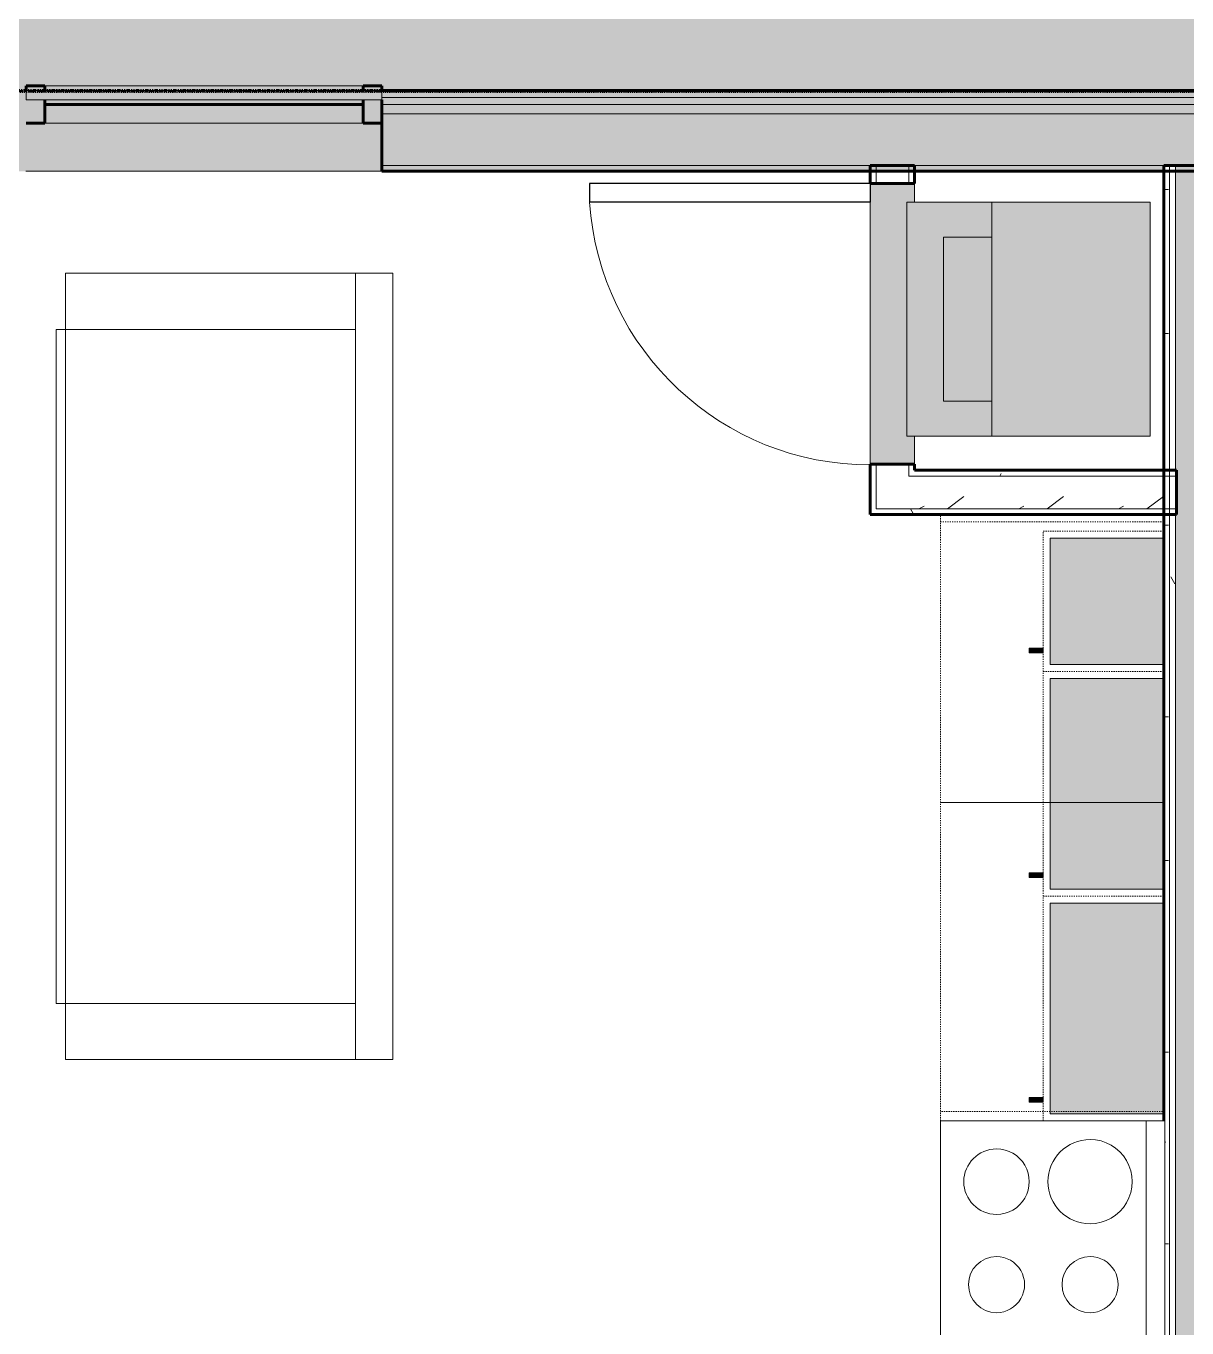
# Model space of a CAD drawing. Header units: inches. Extents: x -4061 to -1937, y 10959 to 12323.
# Drawn here: x -3060.1 to -2936, y 11956.5 to 12095.6 of the extents above; entities that cross this region are included whole.
import ezdxf

# ---------------------------------------------------------------- set-up
doc = ezdxf.new("R2010")
doc.units = ezdxf.units.IN
doc.header["$MEASUREMENT"] = 0
for name, pattern in [('Dash', [0.25, 0.125, -0.125]), ('Dash 1_16_', [0.125, 0.0625, -0.0625]), ('Double Dash 3_8_', [1, 0.375, -0.125, 0.125, -0.125, 0.125, -0.125])]:
    doc.linetypes.add(name, pattern=pattern)
for name, color, linetype, lineweight in [('0-1', 7, 'Continuous', 5), ('0-2', 10, 'Continuous', 18), ('0-4', 7, 'Continuous', 9), ('0-5', 250, 'Double Dash 3_8_', 60), ('A-CLNG-PATT-1', 35, 'Continuous', 18), ('A-DOOR-1', 7, 'Continuous', 9), ('A-DOOR-2', 50, 'Continuous', 30), ('A-GLAZ-1', 27, 'Continuous', 18), ('A-GLAZ-2', 10, 'Continuous', 18), ('A-GLAZ-4', 250, 'Continuous', 60), ('A-WALL', 113, 'Continuous', 18), ('A-WALL-1', 8, 'Continuous', 5), ('A-WALL-2', 250, 'Continuous', 60), ('A-WALL-3', 10, 'Continuous', 18), ('A-WALL-5', 243, 'Continuous', 18), ('A-WALL-PATT-1', 7, 'Continuous', 9), ('A-WALL-PATT-2', 55, 'Continuous', 9), ('A-WALL-PATT-3', 53, 'Continuous', 9), ('A-WALL-PATT-4', 43, 'Continuous', 9), ('A-WALL-PATT-6', 111, 'Continuous', 9), ('C-PROP-LINE-1', 250, 'Double Dash 3_8_', 60), ('C-PROP-LINE-2', 91, 'Dash 1_16_', 60), ('I-FURN', 30, 'Continuous', 9), ('I-FURN-2', 7, 'Continuous', 9), ('I-WALL-2', 2, 'Continuous', 60), ('P-SANR-FIXT-1', 53, 'Continuous', 9), ('P-SANR-FIXT-2', 7, 'Continuous', 9), ('Q-CASE-1', 53, 'Continuous', 9), ('Q-CASE-3', 7, 'Continuous', 9), ('Q-CASE-4', 7, 'Dash', 9), ('Q-CASE-HDLN-1', 7, 'Dash', 9), ('Q-SPCQ-1', 7, 'Continuous', 9)]:
    doc.layers.add(name, color=color, linetype=linetype, lineweight=lineweight)
pattern_1 = [(0, (0, 0), (20.48, 5.12), [0.845, -14.515, 0.845, -14.515, -81.92]), (0, (0, 0), (20.48, 5.12), [-30.72, 0.845, -29.875, 0.845, -14.515, -35.84]), (0, (0, 0), (20.48, 5.12), [-76.8, 0.845, -9.395, 0.845, -24.755]), (120, (7.68, 2.56), (-14.67405, 15.1762003), [0.845, -14.515, 0.845, -14.515, -81.92]), (120, (7.68, 2.56), (-14.67405, 15.1762003), [-30.72, 0.845, -29.875, 0.845, -14.515, -35.84]), (120, (7.68, 2.56), (-14.67405, 15.1762003), [-76.8, 0.845, -9.395, 0.845, -24.755]), (240, (10.24, 12.8), (-5.80595, -20.2962003), [0.845, -14.515, 0.845, -14.515, -81.92]), (240, (10.24, 12.8), (-5.80595, -20.2962003), [-30.72, 0.845, -29.875, 0.845, -14.515, -35.84]), (240, (10.24, 12.8), (-5.80595, -20.2962003), [-76.8, 0.845, -9.395, 0.845, -24.755])]
pattern_2 = [(216.87, (4.265, 10.662), (31.9871619, 21.32545714), [5.331, -47.981]), (206.565, (10.662, 7.464), (-10.662476, -10.6620098), [11.921, -11.921]), (198.435, (10.662, 2.132), (-21.32449365, -10.6625869), [6.744, -26.974])]
pattern_3 = [(161.57, (0.32, 0.32), (-2.560496185, -0.000537386), [0, -18.214, 2.022, 0]), (18.43, (-0.32, 0.32), (-2.560496185, 0.000537386), [0, -18.214, 2.022, 0]), (108.43, (0.32, 0.32), (1.27922091, -6.400876726), [6.07, -14.166]), (71.57, (-0.32, 0.32), (1.27922091, 6.400876726), [6.07, -14.166])]

# ---------------------------------------------------------------- blocks, each defined once
blk = doc.blocks.new('Couch-Both_Arms-Generic - 1-1372852-ENLARGED RCP - 1ST FLOOR PLAN - EAST')
at = {"layer": 'I-FURN'}
for p, q in [((-36, 18.5), (36, 18.5)), ((-36, -13.5), (-36, 18.5)), ((36, 18.5), (36, -13.5)), ((-42, 17.5), (-36, 17.5)), ((-42, -13.5), (-42, 17.5)), ((-36, 17.5), (-36, -13.5)), ((36, 17.5), (42, 17.5)), ((36, -13.5), (36, 17.5)), ((42, 17.5), (42, -13.5)), ((-42, -13.5), (42, -13.5)), ((-36, -13.5), (-42, -13.5)), ((36, -13.5), (-36, -13.5)), ((42, -13.5), (36, -13.5))]:
    blk.add_line(p, q, dxfattribs=at)
at = {"layer": 'I-FURN-2'}
for p, q in [((-42, 17.5), (42, 17.5)), ((-42, -17.5), (-42, 17.5)), ((42, 17.5), (42, -17.5)), ((42, -17.5), (-42, -17.5))]:
    blk.add_line(p, q, dxfattribs=at)
blk = doc.blocks.new('Single-Flush - 30_ x 80_-1420870-ENLARGED RCP - 1ST FLOOR PLAN - EAST')
at = {"layer": 'A-DOOR-1'}
blk.add_arc((15, 2.375), 30.067, 93.81407, 180, dxfattribs=at)
at = {"layer": 'A-DOOR-2'}
for p, q in [((13, 2.375), (13, 32.375)), ((15, 32.375), (13, 32.375)), ((15, 2.375), (15, 32.375)), ((15, 2.375), (13, 2.375))]:
    blk.add_line(p, q, dxfattribs=at)
blk = doc.blocks.new('Stacked Washer and Dryer - 26_x25_ - Private-1352637-ENLARGED RCP - 1ST FLOOR PLAN - EAST')
at = {"layer": 'P-SANR-FIXT-1'}
blk.add_hatch(color=256, dxfattribs=at).paths.add_polyline_path([(0, 12.5), (0, -12.5), (26, -12.5), (26, 12.5), (8.81, 12.5)], flags=0)
at = {"layer": 'P-SANR-FIXT-2'}
for p, q in [((26, 12.5), (0, 12.5)), ((0, -12.5), (0, 12.5)), ((16.91, 12.5), (16.91, -12.5)), ((26, 12.5), (26, -12.5)), ((16.91, 8.75), (22.09, 8.75)), ((22.09, 8.75), (22.09, -8.75)), ((22.09, -8.75), (16.91, -8.75)), ((0, -12.5), (26, -12.5))]:
    blk.add_line(p, q, dxfattribs=at)
blk = doc.blocks.new('Range - 24_ x 24_-1352610-ENLARGED RCP - 1ST FLOOR PLAN - EAST')
at = {"layer": 'Q-SPCQ-1'}
for p, q in [((24, 24), (0, 24)), ((0, 24), (0, 0)), ((24, 0), (24, 24)), ((0, 22), (24, 22)), ((0, 0), (24, 0))]:
    blk.add_line(p, q, dxfattribs=at)
for centre, radius, start, end in [((6.5, 16), 4.5, 360, 180), ((17.5, 16), 3, 360, 180), ((6.5, 16), 4.5, 180, 0), ((17.5, 16), 3, 180, 0), ((6.5, 6), 3.5, 360, 180), ((17.5, 6), 3, 360, 180), ((6.5, 6), 3.5, 180, 0), ((17.5, 6), 3, 180, 0)]:
    blk.add_arc(centre, radius, start, end, dxfattribs=at)
blk = doc.blocks.new('OD_CW_Countertop - OD_CW_Countertop-V20-ENLARGED RCP - 1ST FLOOR PLAN - EAST')
at = {"layer": 'Q-CASE-HDLN-1'}
for p, q in [((0.74, -23.87), (0.74, 0)), ((0.74, 0), (10.86, 0)), ((34.86, 0), (99.63, 0))]:
    blk.add_line(p, q, dxfattribs=at)
blk = doc.blocks.new('300 Series Wall Hung Cabinet_301 - 24_-V21-ENLARGED RCP - 1ST FLOOR PLAN - EAST')
at = {"layer": 'Q-CASE-1'}
for points in [[(-10, 13.19), (-9.51, 13.19), (-9.51, 14.69), (-10, 14.69)], [(-11.25, 0.31), (11.25, 0.31), (11.25, 12.44), (-11.25, 12.44)]]:
    blk.add_hatch(color=256, dxfattribs=at).paths.add_polyline_path(points, flags=0)
at = {"layer": 'Q-CASE-3'}
for p, q in [((-9.51, 14.69), (-10, 14.69)), ((-10, 14.69), (-10, 13.19)), ((-9.51, 13.19), (-9.51, 14.69)), ((-10, 13.19), (-9.51, 13.19)), ((-11.25, 0.31), (-11.25, 12.44)), ((-11.25, 12.44), (11.25, 12.44)), ((11.25, 12.44), (11.25, 0.31))]:
    blk.add_line(p, q, dxfattribs=at)
at = {"layer": 'Q-CASE-4'}
for p, q in [((-12, 13.19), (12, 13.19)), ((12, 13.19), (12, 0.31))]:
    blk.add_line(p, q, dxfattribs=at)
blk = doc.blocks.new('300 Series Wall Hung Cabinet_301 - 24_-V26-ENLARGED RCP - 1ST FLOOR PLAN - EAST')
at = {"layer": 'Q-CASE-1'}
for points in [[(-10, 13.19), (-9.51, 13.19), (-9.51, 14.69), (-10, 14.69)], [(-11.25, 8.28), (-11.25, 0.31), (11.25, 0.31), (11.25, 12.44), (-11.25, 12.44)]]:
    blk.add_hatch(color=256, dxfattribs=at).paths.add_polyline_path(points, flags=0)
at = {"layer": 'Q-CASE-3'}
for p, q in [((-9.51, 14.69), (-10, 14.69)), ((-10, 14.69), (-10, 13.19)), ((-9.51, 13.19), (-9.51, 14.69)), ((-10, 13.19), (-9.51, 13.19)), ((-11.25, 0.31), (-11.25, 12.44)), ((-11.25, 12.44), (11.25, 12.44)), ((11.25, 12.44), (11.25, 0.31))]:
    blk.add_line(p, q, dxfattribs=at)
at = {"layer": 'Q-CASE-4'}
for p, q in [((-12, 0.31), (-12, 13.19)), ((-12, 13.19), (12, 13.19)), ((12, 13.19), (12, 0.31))]:
    blk.add_line(p, q, dxfattribs=at)
blk = doc.blocks.new('300 Series Wall Hung Cabinet_301 - 15_-V27-ENLARGED RCP - 1ST FLOOR PLAN - EAST')
at = {"layer": 'Q-CASE-1'}
for points in [[(-5.5, 13.19), (-5.01, 13.19), (-5.01, 14.69), (-5.5, 14.69)], [(-6.75, 1.78), (-6.75, 0.31), (6.75, 0.31), (6.75, 12.44), (-6.75, 12.44), (-6.75, 8.28)]]:
    blk.add_hatch(color=256, dxfattribs=at).paths.add_polyline_path(points, flags=0)
at = {"layer": 'Q-CASE-3'}
for p, q in [((-5.01, 14.69), (-5.5, 14.69)), ((-5.5, 14.69), (-5.5, 13.19)), ((-5.01, 13.19), (-5.01, 14.69)), ((-5.5, 13.19), (-5.01, 13.19)), ((-6.75, 0.31), (-6.75, 12.44)), ((-6.75, 12.44), (6.75, 12.44)), ((6.75, 12.44), (6.75, 0.31))]:
    blk.add_line(p, q, dxfattribs=at)
at = {"layer": 'Q-CASE-4'}
for p, q in [((-7.5, 0.31), (-7.5, 13.19)), ((-7.5, 13.19), (7.5, 13.19)), ((7.5, 13.19), (7.5, 0.31))]:
    blk.add_line(p, q, dxfattribs=at)
blk = doc.blocks.new('Base Cabinet-Double Door _ 1 Drawer - 33_-2223000-ENLARGED RCP - 1ST FLOOR PLAN - EAST')
at = {"layer": 'Q-CASE-4'}
for p, q in [((-15.76, -24), (-15.76, 0)), ((-15.76, 0), (17.24, 0)), ((17.24, 0), (17.24, -24)), ((17.24, -24), (-15.76, -24))]:
    blk.add_line(p, q, dxfattribs=at)
blk = doc.blocks.new('Base Cabinet-Double Door _ 1 Drawer - 30_-2164618-ENLARGED RCP - 1ST FLOOR PLAN - EAST')
at = {"layer": 'Q-CASE-4'}
for p, q in [((-14.26, -24), (-14.26, 0)), ((-14.26, 0), (15.74, 0)), ((15.74, 0), (15.74, -24)), ((15.74, -24), (-14.26, -24))]:
    blk.add_line(p, q, dxfattribs=at)
blk = doc.blocks.new('CTR - 1st Phase - Unit Layouts_rvt-1-ENLARGED RCP - 1ST FLOOR PLAN - EAST')
at = {"layer": 'A-WALL-1'}
blk.add_hatch(color=256, dxfattribs=at).paths.add_polyline_path([(-2969.9, 12048.75), (-2965.15, 12048.75), (-2965.15, 12051.75), (-2965.99, 12051.75), (-2965.99, 12076.75), (-2965.15, 12076.75), (-2965.15, 12078.75), (-2969.9, 12078.75), (-2969.9, 12051.75)], flags=0)
at = {"layer": 'A-WALL-PATT-1'}
h = blk.add_hatch(dxfattribs=at)
h.set_pattern_fill('FP_1', color=256, style=0, pattern_type=2)
h.set_pattern_definition(pattern_1)
h.paths.add_polyline_path([(-2969.9, 12043.38), (-2969.27, 12043.38), (-2969.27, 12048.75), (-2969.9, 12048.75), (-2969.9, 12044)], flags=0)
h.paths.add_polyline_path([(-2969.9, 12078.75), (-2969.27, 12078.75), (-2969.27, 12080.06), (-2969.9, 12080.06)], flags=0)
h = blk.add_hatch(dxfattribs=at)
h.set_pattern_fill('FP_1', color=256, style=0, pattern_type=2)
h.set_pattern_definition(pattern_1)
h.paths.add_polyline_path([(-2939.99, 12047.5), (-2938.52, 12047.5), (-2938.52, 12048.13), (-2965.15, 12048.13), (-2965.15, 12047.5), (-2946.49, 12047.5)], flags=0)
h = blk.add_hatch(dxfattribs=at)
h.set_pattern_fill('FP_1', color=256, style=0, pattern_type=2)
h.set_pattern_definition(pattern_1)
h.paths.add_polyline_path([(-2946.49, 12043.38), (-2938.52, 12043.38), (-2938.52, 12044), (-2969.27, 12044), (-2969.27, 12043.38), (-2950.65, 12043.38)], flags=0)
at = {"layer": 'A-WALL-PATT-2'}
h = blk.add_hatch(dxfattribs=at)
h.set_pattern_fill('FP_2', color=256, style=0, pattern_type=2)
h.set_pattern_definition(pattern_2)
h.paths.add_polyline_path([(-2965.77, 12044), (-2965.77, 12048.75), (-2969.27, 12048.75), (-2969.27, 12044), (-2965.99, 12044)], flags=0)
h.paths.add_polyline_path([(-2969.27, 12078.75), (-2965.77, 12078.75), (-2965.77, 12080.06), (-2969.27, 12080.06)], flags=0)
h = blk.add_hatch(dxfattribs=at)
h.set_pattern_fill('FP_2', color=256, style=0, pattern_type=2)
h.set_pattern_definition(pattern_2)
h.paths.add_polyline_path([(-2946.49, 12044), (-2938.52, 12044), (-2938.52, 12047.5), (-2965.77, 12047.5), (-2965.77, 12044), (-2950.65, 12044)], flags=0)
at = {"layer": 'A-WALL-2'}
for p, q in [((-2969.9, 12078.75), (-2969.9, 12080.69)), ((-2969.9, 12080.69), (-2965.15, 12080.69)), ((-2965.15, 12080.69), (-2965.15, 12078.75)), ((-2965.15, 12078.75), (-2969.9, 12078.75)), ((-2969.9, 12043.38), (-2969.9, 12048.75)), ((-2969.9, 12048.75), (-2965.15, 12048.75)), ((-2965.15, 12048.75), (-2965.15, 12048.13)), ((-2965.15, 12048.13), (-2937.15, 12048.13)), ((-2937.15, 12048.13), (-2937.15, 12043.38)), ((-2969.27, 12043.38), (-2969.9, 12043.38)), ((-2965.15, 12043.38), (-2969.27, 12043.38)), ((-2937.15, 12043.38), (-2965.15, 12043.38))]:
    blk.add_line(p, q, dxfattribs=at)
at = {"layer": 'A-WALL-3'}
for p, q in [((-2969.27, 12080.69), (-2969.27, 12078.75)), ((-2965.77, 12080.69), (-2965.77, 12078.75)), ((-2969.9, 12078.75), (-2969.9, 12048.75)), ((-2965.15, 12076.75), (-2965.15, 12078.75)), ((-2965.15, 12048.75), (-2965.15, 12051.75)), ((-2969.27, 12048.75), (-2969.27, 12044)), ((-2965.77, 12048.75), (-2965.77, 12047.5)), ((-2965.77, 12047.5), (-2965.15, 12047.5)), ((-2965.15, 12047.5), (-2937.15, 12047.5)), ((-2969.27, 12044), (-2965.77, 12044)), ((-2965.77, 12044), (-2965.15, 12044)), ((-2965.15, 12044), (-2937.15, 12044))]:
    blk.add_line(p, q, dxfattribs=at)
at = {"layer": '0-2'}
for name, p, rotation in [('Single-Flush - 30_ x 80_-1420870-ENLARGED RCP - 1ST FLOOR PLAN - EAST', (-2967.52, 12063.75), 89.99999999999179), ('Stacked Washer and Dryer - 26_x25_ - Private-1352637-ENLARGED RCP - 1ST FLOOR PLAN - EAST', (-2939.99, 12064.25), 180), ('Couch-Both_Arms-Generic - 1-1372852-ENLARGED RCP - 1ST FLOOR PLAN - EAST', (-3038.43, 12027.16), 90.00000000000516), ('OD_CW_Countertop - OD_CW_Countertop-V20-ENLARGED RCP - 1ST FLOOR PLAN - EAST', (-2962.4, 11943.75), 89.99999999999338), ('Base Cabinet-Double Door _ 1 Drawer - 30_-2164618-ENLARGED RCP - 1ST FLOOR PLAN - EAST', (-2938.4, 12028.35), 269.9999999999883), ('300 Series Wall Hung Cabinet_301 - 15_-V27-ENLARGED RCP - 1ST FLOOR PLAN - EAST', (-2938.21, 12034.11), 89.9999999999988), ('300 Series Wall Hung Cabinet_301 - 24_-V26-ENLARGED RCP - 1ST FLOOR PLAN - EAST', (-2938.21, 12014.61), 89.9999999999988), ('Base Cabinet-Double Door _ 1 Drawer - 33_-2223000-ENLARGED RCP - 1ST FLOOR PLAN - EAST', (-2938.4, 11996.85), 269.9999999999883), ('300 Series Wall Hung Cabinet_301 - 24_-V21-ENLARGED RCP - 1ST FLOOR PLAN - EAST', (-2938.21, 11990.61), 89.9999999999988), ('Range - 24_ x 24_-1352610-ENLARGED RCP - 1ST FLOOR PLAN - EAST', (-2962.4, 11978.61), 270.0000000000046)]:
    blk.add_blockref(name, p, dxfattribs=dict(at, rotation=rotation))
blk = doc.blocks.new('_THE_ WINDOW _ DOOR - Window - 1st Floor-2113386-ENLARGED RCP - 1ST FLOOR PLAN - EAST')
at = {"layer": 'A-GLAZ-1'}
h = blk.add_hatch(color=256, dxfattribs=at)
h.paths.add_polyline_path([(-19.0125, 4.8125), (-19.0125, 4.3125), (-17.0125, 4.3125), (-17.0125, 4.8125)], flags=0)
h.paths.add_polyline_path([(-19.0125, 3.3125), (-19.0125, 0.8125), (-17.0125, 0.8125), (-17.0125, 3.3125), (-17.7625, 3.3125)], flags=0)
h.paths.add_polyline_path([(17.0125, 0.8125), (19.0125, 0.8125), (19.0125, 3.3125), (17.0125, 3.3125), (17.0125, 1.8125)], flags=0)
h.paths.add_polyline_path([(17.0125, 4.3125), (19.0125, 4.3125), (19.0125, 4.8125), (17.0125, 4.8125)], flags=0)
blk.add_hatch(color=256, dxfattribs=at).paths.add_polyline_path([(-19.0125, 3.3125), (19.0125, 3.3125), (19.0125, 4.3125), (-19.0125, 4.3125)], flags=0)
h = blk.add_hatch(color=256, dxfattribs=at)
h.paths.add_polyline_path([(-17.0125, 2.8125), (-17.0125, 0.8125), (17.0125, 0.8125), (17.0125, 2.8125)], flags=0)
h.paths.add_polyline_path([(-17.0125, 4.3125), (17.0125, 4.3125), (17.0125, 4.8125), (-17.0125, 4.8125)], flags=0)
at = {"layer": 'A-GLAZ-2'}
blk.add_hatch(color=256, dxfattribs=at).paths.add_polyline_path([(-17.0125, 2.8125), (17.0125, 2.8125), (17.0125, 3.3125), (-17.0125, 3.3125)], flags=0)
for p, q in [((19.0125, 4.3125), (-19.0125, 4.3125)), ((-19.0125, 4.3125), (-19.0125, 3.3125)), ((17.0125, 4.8125), (-17.0125, 4.8125)), ((19.0125, 4.3125), (19.0125, 3.3125)), ((-19.0125, 3.3125), (19.0125, 3.3125)), ((-17.0125, 0.8125), (17.0125, 0.8125))]:
    blk.add_line(p, q, dxfattribs=at)
at = {"layer": 'A-GLAZ-4'}
for p, q in [((-19.0125, 4.3125), (-19.0125, 4.8125)), ((-19.0125, 4.8125), (-17.0125, 4.8125)), ((-17.0125, 4.8125), (-17.0125, 4.3125)), ((17.0125, 4.3125), (17.0125, 4.8125)), ((17.0125, 4.8125), (19.0125, 4.8125)), ((19.0125, 4.8125), (19.0125, 4.3125)), ((-17.0125, 2.8125), (-17.0125, 3.3125)), ((-17.0125, 3.3125), (-17.0125, 0.8125)), ((17.0125, 2.8125), (-17.0125, 2.8125)), ((17.0125, 3.3125), (17.0125, 2.8125)), ((17.0125, 0.8125), (17.0125, 3.3125)), ((-17.0125, 0.8125), (-19.0125, 0.8125)), ((19.0125, 0.8125), (17.0125, 0.8125))]:
    blk.add_line(p, q, dxfattribs=at)
blk = doc.blocks.new('Family - ___-1878392-ENLARGED RCP - 1ST FLOOR PLAN - EAST')
at = {"layer": 'C-PROP-LINE-1'}
blk.add_line((-3833.41, 12088.69), (-2001.29, 12088.69), dxfattribs=at)
blk = doc.blocks.new('CTR - 1st Phase - Shell_rvt-1-ENLARGED RCP - 1ST FLOOR PLAN - EAST')
at = {"layer": 'A-CLNG-PATT-1'}
h = blk.add_hatch(dxfattribs=at)
h.set_pattern_fill('FP_24', color=256, style=0, pattern_type=2)
h.set_pattern_definition([(90, (-2963.524, 11049.389), (4, -2e-16), []), (0, (-2963.524, 11049.389), (8, -8), [4, -28]), (0, (-2959.524, 11065.389), (8, -8), [4, -28])])
h.paths.add_polyline_path([(-3860.47, 11023.21), (-3830.82, 11023.21), (-3830.82, 11030.34), (-3831.32, 11030.34), (-3831.32, 11068.36), (-3830.82, 11068.36), (-3830.82, 11164.59), (-3831.14, 11164.59), (-3831.14, 11399.98), (-3830.82, 11399.98), (-3830.82, 11432.64), (-3860.47, 11432.64), (-3860.47, 11027.91)], flags=0)
h.paths.add_polyline_path([(-2261.88, 11247.64), (-2068.17, 11247.64), (-2068.17, 12118.34), (-2521.97, 12118.34), (-2521.97, 12088.69), (-2484.14, 12088.69), (-2484.14, 12089.19), (-2446.11, 12089.19), (-2446.11, 12088.69), (-2407.34, 12088.69), (-2407.34, 12089.19), (-2369.31, 12089.19), (-2369.31, 12088.69), (-2349.74, 12088.69), (-2349.74, 12089.19), (-2311.71, 12089.19), (-2311.71, 12088.69), (-2311.34, 12088.69), (-2311.34, 12089.19), (-2273.31, 12089.19), (-2273.31, 12088.69), (-2176.94, 12088.69), (-2176.94, 12089.19), (-2138.91, 12089.19), (-2138.91, 12088.69), (-2097.82, 12088.69), (-2097.82, 11970.99), (-2097.32, 11970.99), (-2097.32, 11932.78), (-2097.82, 11932.78), (-2097.82, 11932.59), (-2097.32, 11932.59), (-2097.32, 11894.38), (-2097.82, 11894.38), (-2097.82, 11778.8), (-2097.32, 11778.8), (-2097.32, 11740.78), (-2097.82, 11740.78), (-2097.82, 11740.4), (-2097.32, 11740.4), (-2097.32, 11702.38), (-2097.82, 11702.38), (-2097.82, 11663.6), (-2097.32, 11663.6), (-2097.32, 11625.58), (-2097.82, 11625.58), (-2097.82, 11471.79), (-2097.32, 11471.79), (-2097.32, 11433.76), (-2097.82, 11433.76), (-2097.82, 11433.39), (-2097.32, 11433.39), (-2097.32, 11395.36), (-2097.82, 11395.36), (-2097.82, 11356.4), (-2097.32, 11356.4), (-2097.32, 11318.38), (-2097.82, 11318.38), (-2097.82, 11277.29), (-2138.91, 11277.29), (-2138.91, 11276.79), (-2176.94, 11276.79), (-2176.94, 11277.29), (-2273.31, 11277.29), (-2273.31, 11276.79), (-2311.34, 11276.79), (-2311.34, 11277.29), (-2311.71, 11277.29), (-2311.71, 11276.79), (-2349.74, 11276.79), (-2349.74, 11277.29), (-2407.71, 11277.29), (-2407.71, 11276.79), (-2445.74, 11276.79), (-2445.74, 11277.29), (-2561.31, 11277.29), (-2561.31, 11276.79), (-2599.34, 11276.79), (-2599.34, 11277.29), (-2599.71, 11277.29), (-2599.71, 11276.79), (-2637.74, 11276.79), (-2637.74, 11277.29), (-2791.71, 11277.29), (-2791.71, 11276.79), (-2829.74, 11276.79), (-2829.74, 11277.29), (-2830.11, 11277.29), (-2830.11, 11276.79), (-2868.14, 11276.79), (-2868.14, 11277.29), (-3400.05, 11277.29), (-3400.05, 11247.64), (-2858.53, 11247.64), (-2845.56, 11261.08), (-2842.42, 11254.87), (-2842.42, 11255.39), (-2845.31, 11261.19), (-2842.42, 11261.19), (-2842.42, 11262.19), (-2842.35, 11261.81), (-2841.92, 11263.17), (-2837.92, 11264.17), (-2826.92, 11264.17), (-2822.92, 11263.17), (-2822.5, 11261.81), (-2822.42, 11262.19), (-2822.42, 11261.19), (-2814.43, 11261.19), (-2818.43, 11247.64), (-2818.24, 11247.64), (-2814.18, 11261.08), (-2801.21, 11247.64), (-2327.03, 11247.64), (-2321.6, 11253.27), (-2318.76, 11247.64), (-2318.5, 11247.64), (-2321.35, 11253.38), (-2318.47, 11253.4), (-2318.47, 11254.38), (-2318.39, 11253.99), (-2317.97, 11255.36), (-2313.97, 11256.36), (-2302.97, 11256.36), (-2298.97, 11255.36), (-2298.54, 11253.99), (-2298.47, 11254.38), (-2298.47, 11253.38), (-2290.48, 11253.38), (-2292.17, 11247.64), (-2291.92, 11247.64), (-2290.22, 11253.27), (-2284.79, 11247.64), (-2269.55, 11247.64)], flags=0)
h.paths.add_polyline_path([(-2316.22, 11253.38), (-2300.84, 11253.4), (-2302.97, 11253.88), (-2313.97, 11253.88), (-2316.09, 11253.4)], flags=0)
h.paths.add_polyline_path([(-2829.07, 11261.19), (-2824.67, 11261.19), (-2826.92, 11261.69), (-2837.92, 11261.69), (-2840.17, 11261.19), (-2837.92, 11261.19)], flags=0)
h.paths.add_polyline_path([(-3860.47, 11549.34), (-3830.82, 11549.34), (-3830.82, 11933.34), (-3831.32, 11933.34), (-3831.32, 12009.39), (-3830.82, 12009.39), (-3830.82, 12032.24), (-3831.32, 12032.24), (-3831.32, 12070.27), (-3830.82, 12070.27), (-3830.82, 12088.69), (-3789.42, 12088.69), (-3789.42, 12089.19), (-3751.4, 12089.19), (-3751.4, 12088.69), (-3674.54, 12088.69), (-3674.54, 12089.19), (-3636.51, 12089.19), (-3636.51, 12088.69), (-3549.42, 12088.69), (-3549.42, 12089.19), (-3511.4, 12089.19), (-3511.4, 12088.69), (-3405.42, 12088.69), (-3405.42, 12089.19), (-3367.4, 12089.19), (-3367.4, 12088.69), (-3290.54, 12088.69), (-3290.54, 12089.19), (-3252.51, 12089.19), (-3252.51, 12088.69), (-3213.74, 12088.69), (-3213.74, 12089.19), (-3175.71, 12089.19), (-3175.71, 12088.69), (-3175.34, 12088.69), (-3175.34, 12089.19), (-3137.31, 12089.19), (-3137.31, 12088.69), (-3060.14, 12088.69), (-3060.14, 12089.19), (-3022.11, 12089.19), (-3022.11, 12088.69), (-2868.14, 12088.69), (-2868.14, 12089.19), (-2830.11, 12089.19), (-2830.11, 12088.69), (-2791.34, 12088.69), (-2791.34, 12089.19), (-2753.31, 12089.19), (-2753.31, 12088.69), (-2689.01, 12088.69), (-2689.01, 12118.34), (-3787.15, 12118.34), (-3787.14, 12118.29), (-3787.15, 12117.84), (-3787.21, 12118.17), (-3787.64, 12116.8), (-3791.64, 12115.8), (-3802.64, 12115.8), (-3806.64, 12116.8), (-3807.06, 12118.17), (-3807.14, 12117.82), (-3807.14, 12118.34), (-3860.47, 12118.34), (-3860.47, 12088.59), (-3847.52, 12088.59), (-3847.52, 12084.34), (-3860.47, 12084.34), (-3860.47, 11549.37)], flags=0)
h.paths.add_polyline_path([(-2675.77, 12088.69), (-2638.67, 12088.69), (-2638.67, 12118.34), (-2687.26, 12118.34), (-2687.26, 12088.69)], flags=0)
h.paths.add_polyline_path([(-3802.48, 12118.29), (-3791.64, 12118.29), (-3791.41, 12118.34), (-3802.86, 12118.34), (-3802.64, 12118.29)], flags=0)
at = {"layer": 'A-WALL-1'}
h = blk.add_hatch(color=256, dxfattribs=at)
h.paths.add_polyline_path([(-2642.85, 12087.19), (-2642.24, 12087.19), (-2642.24, 12087.94), (-2651.01, 12087.94), (-2651.01, 12087.19), (-2645.12, 12087.19)], flags=0)
h.paths.add_polyline_path([(-2798.41, 12087.19), (-2791.34, 12087.19), (-2791.34, 12087.94), (-2830.11, 12087.94), (-2830.11, 12087.19), (-2829.07, 12087.19)], flags=0)
h.paths.add_polyline_path([(-2753.31, 12087.19), (-2740.01, 12087.19), (-2740.01, 12087.94), (-2753.31, 12087.94), (-2753.31, 12087.69)], flags=0)
h.paths.add_polyline_path([(-2710.01, 12087.19), (-2691.01, 12087.19), (-2691.01, 12087.94), (-2710.01, 12087.94)], flags=0)
h.paths.add_polyline_path([(-3135.65, 12087.19), (-3133.01, 12087.19), (-3133.01, 12087.94), (-3137.31, 12087.94), (-3137.31, 12087.19)], flags=0)
h.paths.add_polyline_path([(-3103.01, 12087.19), (-3060.14, 12087.19), (-3060.14, 12087.94), (-3103.01, 12087.94)], flags=0)
h.paths.add_polyline_path([(-3175.71, 12087.19), (-3175.34, 12087.19), (-3175.34, 12087.94), (-3175.71, 12087.94), (-3175.71, 12087.69)], flags=0)
h.paths.add_polyline_path([(-3022.11, 12087.19), (-2868.14, 12087.19), (-2868.14, 12087.94), (-3022.11, 12087.94), (-3022.11, 12087.69)], flags=0)
h.paths.add_polyline_path([(-3252.51, 12087.19), (-3213.74, 12087.19), (-3213.74, 12087.94), (-3252.51, 12087.94), (-3252.51, 12087.69)], flags=0)
h.paths.add_polyline_path([(-3306.62, 12087.19), (-3290.54, 12087.19), (-3290.54, 12087.94), (-3312.41, 12087.94), (-3312.41, 12087.19)], flags=0)
h.paths.add_polyline_path([(-3348.45, 12087.19), (-3342.41, 12087.19), (-3342.41, 12087.94), (-3367.4, 12087.94), (-3367.4, 12087.19), (-3350.26, 12087.19)], flags=0)
h.paths.add_polyline_path([(-3405.42, 12087.19), (-3405.42, 12087.94), (-3511.4, 12087.94), (-3511.4, 12087.19), (-3411.58, 12087.19)], flags=0)
h.paths.add_polyline_path([(-3549.42, 12087.19), (-3549.42, 12087.94), (-3587.14, 12087.94), (-3587.14, 12087.19), (-3564.87, 12087.19)], flags=0)
h.paths.add_polyline_path([(-3617.14, 12087.19), (-3617.14, 12087.94), (-3636.51, 12087.94), (-3636.51, 12087.19), (-3626.19, 12087.19)], flags=0)
h.paths.add_polyline_path([(-3741.97, 12087.19), (-3674.54, 12087.19), (-3674.54, 12087.94), (-3751.4, 12087.94), (-3751.4, 12087.19), (-3742.97, 12087.19)], flags=0)
h.paths.add_polyline_path([(-3795.97, 12087.19), (-3789.42, 12087.19), (-3789.42, 12087.94), (-3829.32, 12087.94), (-3829.32, 12087.19), (-3796.97, 12087.19)], flags=0)
blk.add_hatch(color=256, dxfattribs=at).paths.add_polyline_path([(-3022.11, 12080.06), (-3022.11, 12085.19), (-3060.14, 12085.19), (-3060.14, 12080.06), (-3043.68, 12080.06)], flags=0)
at = {"layer": 'A-WALL-5'}
h = blk.add_hatch(color=256, dxfattribs=at)
h.paths.add_polyline_path([(-2645.12, 12087.94), (-2642.24, 12087.94), (-2642.24, 12088.69), (-2651.01, 12088.69), (-2651.01, 12087.94), (-2646.17, 12087.94)], flags=0)
h.paths.add_polyline_path([(-2753.31, 12087.94), (-2740.01, 12087.94), (-2740.01, 12088.69), (-2753.31, 12088.69)], flags=0)
h.paths.add_polyline_path([(-2791.34, 12087.94), (-2791.34, 12088.69), (-2830.11, 12088.69), (-2830.11, 12087.94), (-2798.41, 12087.94)], flags=0)
h.paths.add_polyline_path([(-2951.7, 12087.94), (-2868.14, 12087.94), (-2868.14, 12088.69), (-3022.11, 12088.69), (-3022.11, 12087.94), (-2982.36, 12087.94)], flags=0)
h.paths.add_polyline_path([(-2706.43, 12087.94), (-2691.01, 12087.94), (-2691.01, 12088.69), (-2710.01, 12088.69), (-2710.01, 12087.94)], flags=0)
h.paths.add_polyline_path([(-3060.14, 12087.94), (-3060.14, 12088.69), (-3103.01, 12088.69), (-3103.01, 12087.94), (-3074.34, 12087.94)], flags=0)
h.paths.add_polyline_path([(-3290.54, 12087.94), (-3290.54, 12088.69), (-3312.41, 12088.69), (-3312.41, 12087.94), (-3303.12, 12087.94)], flags=0)
h.paths.add_polyline_path([(-3350.26, 12087.94), (-3342.41, 12087.94), (-3342.41, 12088.69), (-3367.4, 12088.69), (-3367.4, 12087.94)], flags=0)
h.paths.add_polyline_path([(-3252.51, 12087.94), (-3213.74, 12087.94), (-3213.74, 12088.69), (-3252.51, 12088.69)], flags=0)
h.paths.add_polyline_path([(-3175.34, 12087.94), (-3175.34, 12088.69), (-3175.71, 12088.69), (-3175.71, 12087.94)], flags=0)
h.paths.add_polyline_path([(-3137.31, 12087.94), (-3133.01, 12087.94), (-3133.01, 12088.69), (-3137.31, 12088.69)], flags=0)
h.paths.add_polyline_path([(-3635.05, 12087.94), (-3617.14, 12087.94), (-3617.14, 12088.69), (-3636.51, 12088.69), (-3636.51, 12087.94), (-3635.86, 12087.94)], flags=0)
h.paths.add_polyline_path([(-3411.58, 12087.94), (-3405.42, 12087.94), (-3405.42, 12088.69), (-3511.4, 12088.69), (-3511.4, 12087.94), (-3442.24, 12087.94)], flags=0)
h.paths.add_polyline_path([(-3587.14, 12087.94), (-3549.42, 12087.94), (-3549.42, 12088.69), (-3587.14, 12088.69)], flags=0)
h.paths.add_polyline_path([(-3718.17, 12087.94), (-3674.54, 12087.94), (-3674.54, 12088.69), (-3751.4, 12088.69), (-3751.4, 12087.94), (-3724.97, 12087.94)], flags=0)
h.paths.add_polyline_path([(-3795.97, 12087.94), (-3789.42, 12087.94), (-3789.42, 12088.69), (-3830.07, 12088.69), (-3830.07, 12087.94), (-3796.97, 12087.94)], flags=0)
at = {"layer": 'A-WALL-PATT-2'}
h = blk.add_hatch(dxfattribs=at)
h.set_pattern_fill('FP_1', color=256, style=0, pattern_type=2)
h.set_pattern_definition(pattern_1)
h.paths.add_polyline_path([(-2642.24, 12080.06), (-2642.24, 12080.69), (-2651.01, 12080.69), (-2651.01, 12080.06), (-2645.12, 12080.06)], flags=0)
h.paths.add_polyline_path([(-2868.14, 12080.06), (-2868.14, 12080.69), (-2932.52, 12080.69), (-2932.52, 12080.06), (-2890.38, 12080.06)], flags=0)
h.paths.add_polyline_path([(-2829.07, 12080.06), (-2791.34, 12080.06), (-2791.34, 12080.69), (-2830.11, 12080.69), (-2830.11, 12080.06)], flags=0)
h.paths.add_polyline_path([(-2745.6, 12080.06), (-2745.6, 12080.69), (-2753.31, 12080.69), (-2753.31, 12080.06)], flags=0)
h.paths.add_polyline_path([(-2700.57, 12080.06), (-2691.01, 12080.06), (-2691.01, 12080.69), (-2710.01, 12080.69), (-2710.01, 12080.06), (-2703.45, 12080.06)], flags=0)
h.paths.add_polyline_path([(-2740.85, 12080.06), (-2740.01, 12080.06), (-2740.01, 12080.69), (-2740.85, 12080.69), (-2740.85, 12080.65)], flags=0)
h.paths.add_polyline_path([(-3013.02, 12080.06), (-2938.52, 12080.06), (-2938.52, 12080.69), (-3022.11, 12080.69), (-3022.11, 12080.06)], flags=0)
h.paths.add_polyline_path([(-3133.01, 12080.06), (-3133.01, 12080.69), (-3134.12, 12080.69), (-3134.12, 12080.06)], flags=0)
h.paths.add_polyline_path([(-3103.01, 12080.06), (-3101.1, 12080.09), (-3101.1, 12080.69), (-3103.01, 12080.69)], flags=0)
h.paths.add_polyline_path([(-3097.6, 12080.06), (-3060.14, 12080.06), (-3060.14, 12080.69), (-3097.6, 12080.69), (-3097.6, 12080.14)], flags=0)
h.paths.add_polyline_path([(-3213.74, 12080.06), (-3213.74, 12080.69), (-3252.51, 12080.69), (-3252.51, 12080.06), (-3227.63, 12080.06)], flags=0)
h.paths.add_polyline_path([(-3175.71, 12080.06), (-3175.34, 12080.06), (-3175.34, 12080.69), (-3175.71, 12080.69)], flags=0)
h.paths.add_polyline_path([(-3302.5, 12080.06), (-3290.54, 12080.06), (-3290.54, 12080.69), (-3302.5, 12080.69), (-3302.5, 12080.41)], flags=0)
h.paths.add_polyline_path([(-3307.25, 12080.06), (-3307.25, 12080.69), (-3312.41, 12080.69), (-3312.41, 12080.06)], flags=0)
h.paths.add_polyline_path([(-3342.41, 12080.06), (-3342.41, 12080.69), (-3350.5, 12080.69), (-3350.5, 12080.06), (-3348.45, 12080.06)], flags=0)
h.paths.add_polyline_path([(-3367.4, 12080.06), (-3355.25, 12080.06), (-3355.25, 12080.69), (-3367.4, 12080.69)], flags=0)
h.paths.add_polyline_path([(-3411.58, 12080.06), (-3405.42, 12080.06), (-3405.42, 12080.69), (-3460.52, 12080.69), (-3460.52, 12080.06), (-3442.24, 12080.06)], flags=0)
h.paths.add_polyline_path([(-3630.92, 12080.06), (-3617.14, 12080.06), (-3617.14, 12080.69), (-3630.92, 12080.69), (-3630.92, 12080.24)], flags=0)
h.paths.add_polyline_path([(-3636.51, 12080.06), (-3635.67, 12080.09), (-3635.67, 12080.69), (-3636.51, 12080.69)], flags=0)
h.paths.add_polyline_path([(-3466.52, 12080.06), (-3466.52, 12080.69), (-3511.4, 12080.69), (-3511.4, 12080.06), (-3472.9, 12080.06)], flags=0)
h.paths.add_polyline_path([(-3549.42, 12080.06), (-3549.42, 12080.69), (-3587.14, 12080.69), (-3587.14, 12080.06), (-3564.87, 12080.06)], flags=0)
h.paths.add_polyline_path([(-3687.51, 12080.06), (-3674.54, 12080.06), (-3674.54, 12080.69), (-3751.4, 12080.69), (-3751.4, 12080.06), (-3718.17, 12080.06)], flags=0)
h.paths.add_polyline_path([(-3822.2, 12080.06), (-3789.42, 12080.06), (-3789.42, 12080.69), (-3822.2, 12080.69)], flags=0)
at = {"layer": 'A-WALL-PATT-3'}
h = blk.add_hatch(dxfattribs=at)
h.set_pattern_fill('FP_17', color=256, style=0, pattern_type=2)
h.set_pattern_definition(pattern_3)
h.paths.add_polyline_path([(-3134.75, 12080.69), (-3133.01, 12080.69), (-3133.01, 12086.19), (-3137.31, 12086.19), (-3137.31, 12080.69), (-3135.37, 12080.69)], flags=0)
h.paths.add_polyline_path([(-2937.27, 12080.69), (-2868.14, 12080.69), (-2868.14, 12086.19), (-3022.11, 12086.19), (-3022.11, 12080.69), (-2951.7, 12080.69)], flags=0)
h.paths.add_polyline_path([(-2651.01, 12080.69), (-2642.24, 12080.69), (-2642.24, 12086.19), (-2651.01, 12086.19), (-2651.01, 12081.94)], flags=0)
h.paths.add_polyline_path([(-2708.82, 12080.69), (-2691.01, 12080.69), (-2691.01, 12086.19), (-2710.01, 12086.19), (-2710.01, 12080.69)], flags=0)
h.paths.add_polyline_path([(-2791.34, 12080.69), (-2791.34, 12086.19), (-2830.11, 12086.19), (-2830.11, 12080.69), (-2798.41, 12080.69)], flags=0)
h.paths.add_polyline_path([(-3074.34, 12080.69), (-3060.14, 12080.69), (-3060.14, 12086.19), (-3103.01, 12086.19), (-3103.01, 12080.69)], flags=0)
h.paths.add_polyline_path([(-3303.12, 12080.69), (-3290.54, 12080.69), (-3290.54, 12086.19), (-3312.41, 12086.19), (-3312.41, 12080.69), (-3306.62, 12080.69)], flags=0)
h.paths.add_polyline_path([(-3175.34, 12080.69), (-3175.34, 12086.19), (-3175.71, 12086.19), (-3175.71, 12080.69)], flags=0)
h.paths.add_polyline_path([(-3252.51, 12080.69), (-3213.74, 12080.69), (-3213.74, 12086.19), (-3252.51, 12086.19)], flags=0)
h.paths.add_polyline_path([(-3348.45, 12080.69), (-3342.41, 12080.69), (-3342.41, 12086.19), (-3367.4, 12086.19), (-3367.4, 12080.69), (-3350.26, 12080.69)], flags=0)
h.paths.add_polyline_path([(-3442.24, 12080.69), (-3405.42, 12080.69), (-3405.42, 12086.19), (-3511.4, 12086.19), (-3511.4, 12080.69), (-3461.77, 12080.69)], flags=0)
h.paths.add_polyline_path([(-3635.05, 12080.69), (-3617.14, 12080.69), (-3617.14, 12086.19), (-3636.51, 12086.19), (-3636.51, 12080.69)], flags=0)
h.paths.add_polyline_path([(-3564.87, 12080.69), (-3549.42, 12080.69), (-3549.42, 12086.19), (-3587.14, 12086.19), (-3587.14, 12080.69)], flags=0)
h.paths.add_polyline_path([(-3741.97, 12080.69), (-3674.54, 12080.69), (-3674.54, 12086.19), (-3751.4, 12086.19), (-3751.4, 12080.69), (-3742.97, 12080.69)], flags=0)
h.paths.add_polyline_path([(-3822.82, 12080.69), (-3789.42, 12080.69), (-3789.42, 12086.19), (-3822.82, 12086.17), (-3822.82, 12084.73)], flags=0)
h.paths.add_polyline_path([(-2753.31, 12080.69), (-2740.01, 12080.69), (-2740.01, 12086.19), (-2753.31, 12086.19)], flags=0)
at = {"layer": 'A-WALL-PATT-4'}
h = blk.add_hatch(dxfattribs=at)
h.set_pattern_fill('FP_18', color=256, style=0, pattern_type=2)
h.set_pattern_definition([(0, (0, 0), (0, 3.199), []), (315, (0, 0), (3.19895108, 0), [4.524, -4.524]), (45, (0, 0), (3.19895108, 0), [4.524, -4.524])])
h.paths.add_polyline_path([(-2692.32, 12086.19), (-2691.01, 12086.19), (-2691.01, 12087.19), (-2710.01, 12087.19), (-2710.01, 12086.19), (-2700.32, 12086.19)], flags=0)
h.paths.add_polyline_path([(-2645.12, 12086.19), (-2642.24, 12086.19), (-2642.24, 12087.19), (-2651.01, 12087.19), (-2651.01, 12086.19), (-2645.3, 12086.19)], flags=0)
h.paths.add_polyline_path([(-2798.41, 12086.19), (-2791.34, 12086.19), (-2791.34, 12087.19), (-2830.11, 12087.19), (-2830.11, 12086.19), (-2829.07, 12086.19)], flags=0)
h.paths.add_polyline_path([(-2890.38, 12086.19), (-2868.14, 12086.19), (-2868.14, 12087.19), (-3022.11, 12087.19), (-3022.11, 12086.19), (-2921.04, 12086.19)], flags=0)
h.paths.add_polyline_path([(-2740.01, 12086.19), (-2740.01, 12087.19), (-2753.31, 12087.19), (-2753.31, 12086.19), (-2741.47, 12086.19)], flags=0)
h.paths.add_polyline_path([(-3103.01, 12086.19), (-3060.14, 12086.19), (-3060.14, 12087.19), (-3103.01, 12087.19)], flags=0)
h.paths.add_polyline_path([(-3137.31, 12086.19), (-3133.01, 12086.19), (-3133.01, 12087.19), (-3137.31, 12087.19)], flags=0)
h.paths.add_polyline_path([(-3175.71, 12086.19), (-3175.34, 12086.19), (-3175.34, 12087.19), (-3175.71, 12087.19)], flags=0)
h.paths.add_polyline_path([(-3227.63, 12086.19), (-3213.74, 12086.19), (-3213.74, 12087.19), (-3252.51, 12087.19), (-3252.51, 12086.19)], flags=0)
h.paths.add_polyline_path([(-3306.62, 12086.19), (-3290.54, 12086.19), (-3290.54, 12087.19), (-3312.41, 12087.19), (-3312.41, 12086.19)], flags=0)
h.paths.add_polyline_path([(-3348.45, 12086.19), (-3342.41, 12086.19), (-3342.41, 12087.19), (-3367.4, 12087.19), (-3367.4, 12086.19), (-3350.26, 12086.19)], flags=0)
h.paths.add_polyline_path([(-3628.65, 12086.19), (-3617.14, 12086.19), (-3617.14, 12087.19), (-3636.51, 12087.19), (-3636.51, 12086.19), (-3629.65, 12086.19)], flags=0)
h.paths.add_polyline_path([(-3587.14, 12086.19), (-3549.42, 12086.19), (-3549.42, 12087.19), (-3587.14, 12087.19)], flags=0)
h.paths.add_polyline_path([(-3405.42, 12086.19), (-3405.42, 12087.19), (-3511.4, 12087.19), (-3511.4, 12086.19), (-3411.58, 12086.19)], flags=0)
h.paths.add_polyline_path([(-3718.17, 12086.19), (-3674.54, 12086.19), (-3674.54, 12087.19), (-3751.4, 12087.19), (-3751.4, 12086.19), (-3724.97, 12086.19)], flags=0)
h.paths.add_polyline_path([(-3789.42, 12086.19), (-3789.42, 12087.19), (-3828.32, 12087.19), (-3828.32, 12086.19), (-3795.97, 12086.19)], flags=0)
at = {"layer": 'A-WALL-2'}
for p, q in [((-3022.11, 12088.69), (-2868.14, 12088.69)), ((-3022.11, 12080.06), (-3022.11, 12087.69)), ((-2868.14, 12080.06), (-3022.11, 12080.06))]:
    blk.add_line(p, q, dxfattribs=at)
at = {"layer": 'A-WALL-3'}
for p, q in [((-2868.14, 12087.94), (-3022.11, 12087.94)), ((-2868.14, 12087.19), (-3022.11, 12087.19)), ((-2868.14, 12086.19), (-3022.11, 12086.19)), ((-2868.14, 12080.69), (-3022.11, 12080.69)), ((-3060.14, 12080.06), (-3022.11, 12080.06))]:
    blk.add_line(p, q, dxfattribs=at)
at = {"layer": '0-4'}
blk.add_blockref('_THE_ WINDOW _ DOOR - Window - 1st Floor-2113386-ENLARGED RCP - 1ST FLOOR PLAN - EAST', (-3041.12, 12084.38), dxfattribs=at)
at = {"layer": '0-5'}
blk.add_blockref('Family - ___-1878392-ENLARGED RCP - 1ST FLOOR PLAN - EAST', (0, 0), dxfattribs=at)
blk = doc.blocks.new('Family - ___-1870574-ENLARGED RCP - 1ST FLOOR PLAN - EAST')
at = {"layer": 'C-PROP-LINE-2'}
blk.add_line((-2098.26, 12088.59), (-3831.16, 12088.59), dxfattribs=at)

msp = doc.modelspace()

# ---------------------------------------------------------------- hatches: boundary and pattern name
at = {"layer": 'A-WALL-PATT-6'}
h = msp.add_hatch(dxfattribs=at)
h.set_pattern_fill('FP_1', color=256, style=0, pattern_type=2)
h.set_pattern_definition(pattern_1)
h.paths.add_polyline_path([(-2937.9, 11722.64), (-2937.9, 11913.49), (-2938.52, 11913.49), (-2938.52, 11722.64)], flags=0)
h.paths.add_polyline_path([(-2937.9, 11916.99), (-2937.9, 12080.69), (-2938.52, 12080.69), (-2938.52, 11978.61), (-2938.4, 11978.61), (-2938.4, 11954.61), (-2938.52, 11954.61), (-2938.52, 11916.99), (-2938.43, 11916.99)], flags=0)
h = msp.add_hatch(dxfattribs=at)
h.set_pattern_fill('FP_1', color=256, style=0, pattern_type=2)
h.set_pattern_definition(pattern_1)
h.paths.add_polyline_path([(-2937.9, 11722.01), (-2937.27, 11722.02), (-2937.27, 11913.49), (-2937.9, 11913.49), (-2937.9, 11722.13)], flags=0)
h.paths.add_polyline_path([(-2937.9, 11916.99), (-2937.27, 11916.99), (-2937.27, 12080.69), (-2937.9, 12080.69), (-2937.9, 11918.36)], flags=0)
h = msp.add_hatch(dxfattribs=at)
h.set_pattern_fill('FP_17', color=256, style=0, pattern_type=2)
h.set_pattern_definition(pattern_3)
h.paths.add_polyline_path([(-2937.27, 11721.39), (-2933.77, 11721.39), (-2933.77, 12080.69), (-2937.27, 12080.69), (-2937.27, 11722.01)], flags=0)

# ---------------------------------------------------------------- linework, layer by layer
at = {"layer": 'A-WALL'}
for p, q in [((-2937.9, 11722.01), (-2937.9, 12080.69)), ((-2937.27, 11721.39), (-2937.27, 12080.69))]:
    msp.add_line(p, q, dxfattribs=at)
at = {"layer": 'I-WALL-2'}
for p, q in [((-2938.52, 11978.61), (-2938.52, 12080.69)), ((-2938.52, 12080.69), (-2932.52, 12080.69))]:
    msp.add_line(p, q, dxfattribs=at)

# ---------------------------------------------------------------- block references
at = {"layer": '0-1'}
for name in ['CTR - 1st Phase - Shell_rvt-1-ENLARGED RCP - 1ST FLOOR PLAN - EAST', 'CTR - 1st Phase - Unit Layouts_rvt-1-ENLARGED RCP - 1ST FLOOR PLAN - EAST']:
    msp.add_blockref(name, (0, 0), dxfattribs=at)
at = {"layer": 'C-PROP-LINE-2'}
msp.add_blockref('Family - ___-1870574-ENLARGED RCP - 1ST FLOOR PLAN - EAST', (0, 0), dxfattribs=at)

doc.saveas('drawing.dxf')
